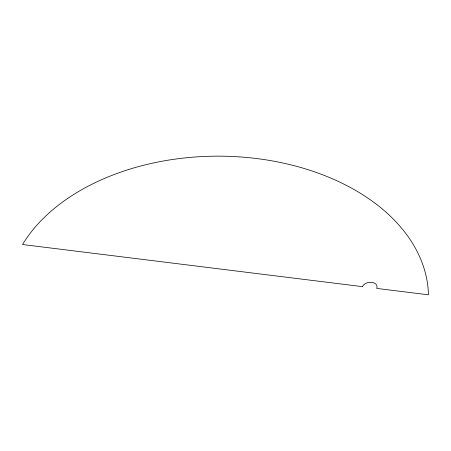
<?xml version="1.0" encoding="UTF-8"?>
<svg xmlns="http://www.w3.org/2000/svg" width="451" height="451" viewBox="0 0 451 451"><rect width="100%" height="100%" fill="white"/><g stroke="black" fill="none" stroke-linecap="round" stroke-linejoin="round"><path stroke-width="0.68" d="M362.373 286.633L22.55 244.521A210.662 141.236 -0.1 0 1 256.309 158.498A210.662 141.236 -0.1 0 1 428.45 294.819L376.698 288.403A7.588 5.108 -10.2 0 0 371.855 282.36A7.588 5.108 -10.2 0 0 362.373 286.633"/></g></svg>
